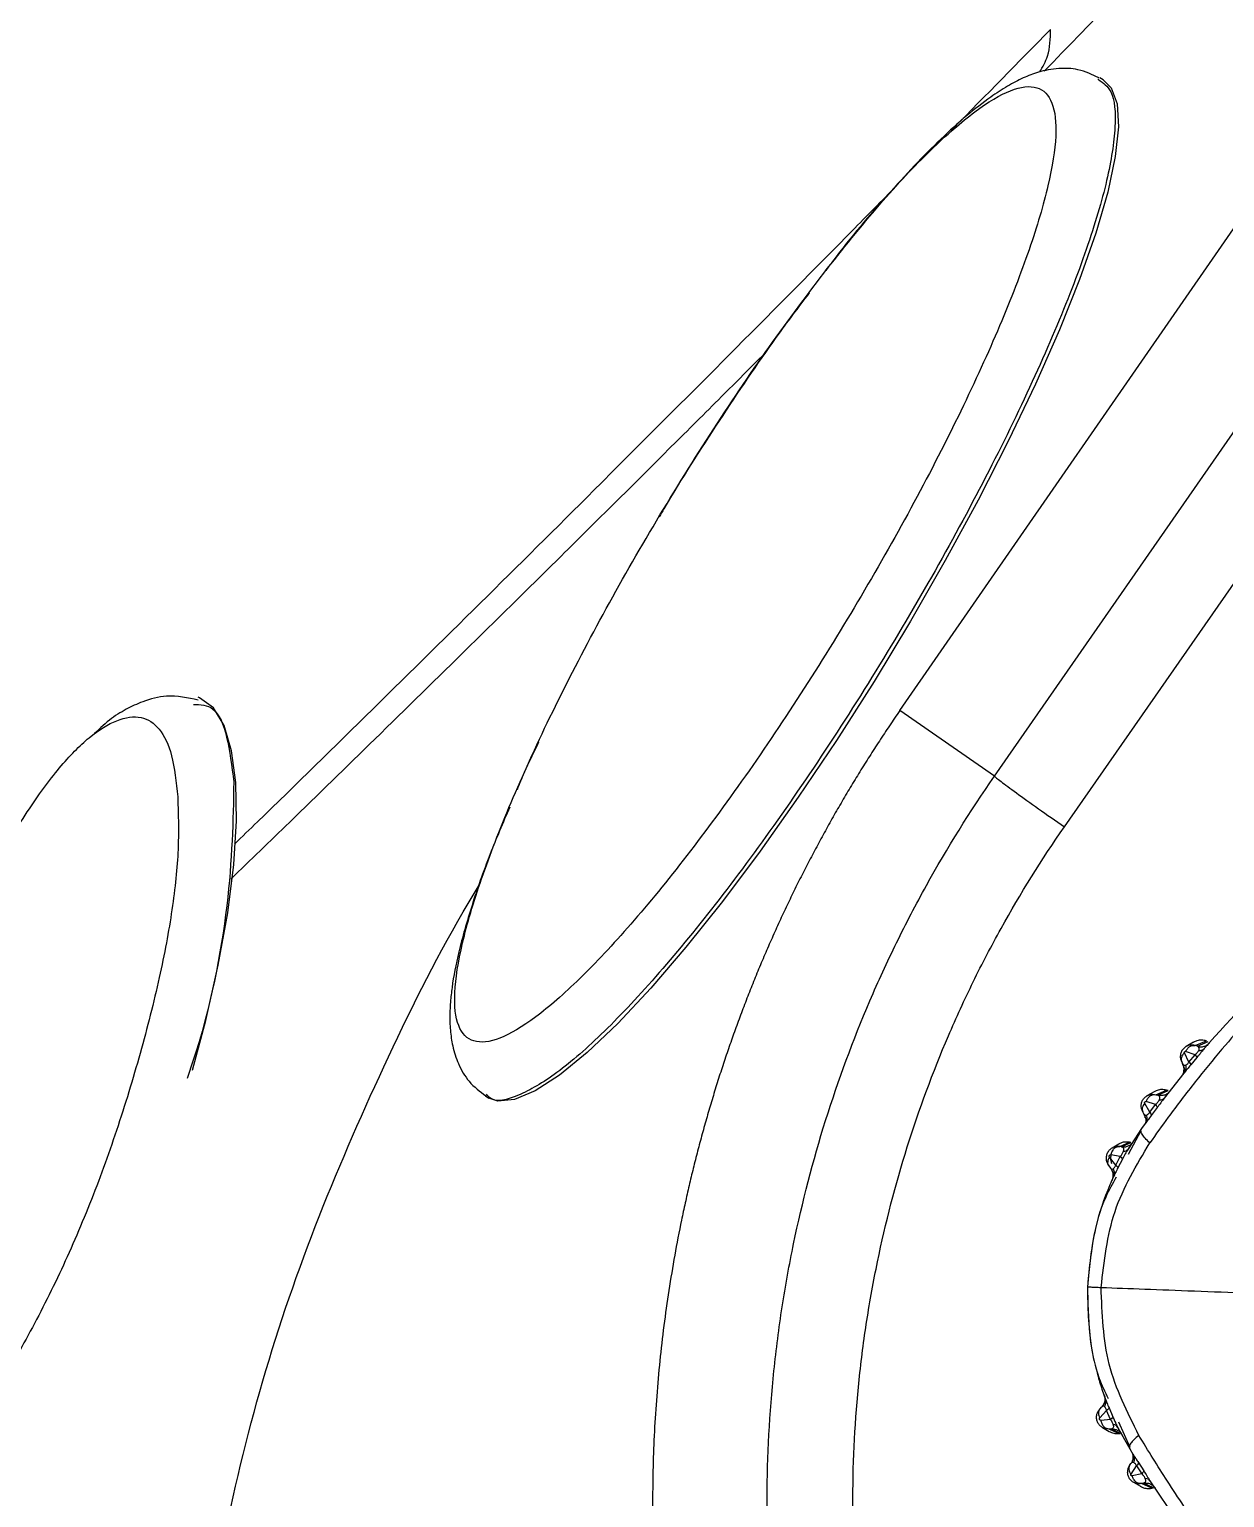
# Model space of a CAD drawing. Extents: x 409 to 498, y 628 to 778.
# Drawn here: x 488.754 to 490.764, y 707.405 to 709.874 of the extents above; entities that cross this region are included whole.
import ezdxf

# ---------------------------------------------------------------- set-up
doc = ezdxf.new("R2010")
doc.units = 0
doc.header["$MEASUREMENT"] = 0
doc.layers.add('1', color=4, linetype='Continuous')
doc.layers.add('GEOMETRY', color=4, linetype='Continuous', lineweight=25)

# ---------------------------------------------------------------- blocks, each defined once
blk = doc.blocks.new('2026_PULSE')
at = {"layer": 'GEOMETRY'}
for p, q in [((81.8001, 63.6574), (84.8602, 68.0587)), ((84.9778, 67.9736), (81.9177, 63.5723)), ((81.6408, 63.7677), (83.7316, 66.786)), ((81.9743, 64.8299), (81.9753, 64.8289)), ((81.9829, 64.8285), (81.9772, 64.8319)), ((81.8001, 63.6574), (81.6408, 63.7677)), ((82.1348, 63.2099), (82.1224, 63.2027)), ((82.1377, 63.2045), (82.1567, 63.2124)), ((82.1415, 63.2032), (82.1598, 63.2114)), ((82.1274, 63.1767), (82.1197, 63.1919)), ((82.1376, 63.1889), (82.1215, 63.1942)), ((82.1274, 63.1767), (82.1376, 63.1889)), ((82.1415, 63.2032), (82.1377, 63.2045)), ((82.1151, 63.177), (82.1167, 63.1737)), ((82.1406, 63.1842), (82.1304, 63.1719)), ((82.1189, 63.1582), (82.0858, 63.1161)), ((80.9439, 63.1196), (80.9496, 63.1161)), ((82.0687, 63.1267), (82.0567, 63.1198)), ((82.0717, 63.1218), (82.0896, 63.1295)), ((82.0717, 63.1218), (82.075, 63.1208)), ((82.075, 63.1208), (82.0922, 63.1288)), ((82.0922, 63.1288), (82.0896, 63.1295)), ((82.0516, 63.0895), (82.0496, 63.093)), ((82.0613, 63.0923), (82.053, 63.1072)), ((82.0711, 63.1054), (82.0552, 63.1101)), ((82.0613, 63.0923), (82.0711, 63.1054)), ((82.0738, 63.1), (82.0639, 63.0868)), ((82.0476, 63.0649), (82.0249, 63.0303)), ((82.0536, 63.0731), (82.0476, 63.0649)), ((82.0093, 63.0386), (81.9979, 63.032)), ((82.011, 63.0345), (82.0271, 63.042)), ((82.0141, 63.034), (82.0297, 63.0416)), ((82.0466, 63.0608), (82.0253, 63.021)), ((82.0297, 63.0416), (82.0271, 63.042)), ((82.0041, 63.0035), (81.9937, 63.0169)), ((82.0118, 63.0181), (81.9959, 63.0208)), ((82.0041, 63.0035), (82.0118, 63.0181)), ((82.0153, 63.0132), (82.0078, 62.9989)), ((82.0141, 63.034), (82.011, 63.0345)), ((81.9925, 63.0021), (81.9956, 62.9982)), ((81.9773, 62.593), (81.9807, 62.5967)), ((81.9929, 62.595), (81.9993, 62.5802)), ((81.9775, 62.5782), (81.9888, 62.5907)), ((81.9954, 62.5756), (81.9794, 62.5741)), ((81.9954, 62.5756), (81.9888, 62.5907)), ((82.0088, 62.5718), (82.0278, 62.529)), ((81.9819, 62.562), (81.9932, 62.5554)), ((81.9934, 62.5593), (81.9855, 62.5603)), ((81.9966, 62.5596), (81.9934, 62.5593)), ((82.0089, 62.5518), (81.9934, 62.5593)), ((82.0116, 62.552), (81.9966, 62.5596)), ((82.0074, 62.5627), (82.0277, 62.5262)), ((82.0089, 62.5518), (82.0116, 62.552)), ((82.0277, 62.5262), (82.0331, 62.5174)), ((82.0276, 62.4981), (82.0298, 62.5014)), ((82.0299, 62.4837), (82.0393, 62.4979)), ((82.0393, 62.4979), (82.0481, 62.484)), ((82.0423, 62.5032), (82.0512, 62.4892)), ((82.0481, 62.484), (82.0318, 62.4807)), ((82.034, 62.47), (82.0459, 62.4632)), ((82.0617, 62.4726), (82.092, 62.4276)), ((82.0509, 62.4685), (82.0474, 62.4677)), ((82.0648, 62.4599), (82.0474, 62.4677)), ((82.0675, 62.4605), (82.0509, 62.4685)), ((82.0648, 62.4599), (82.0675, 62.4605))]:
    blk.add_line(p, q, dxfattribs=at)
at = {"layer": 'GEOMETRY', "flags": 128}
for points in [[(81.9829, 64.8285), (81.9963, 64.8152), (82.0063, 64.7879), (82.0086, 64.7491), (82.0034, 64.6995), (81.9906, 64.6397), (81.9705, 64.5704), (81.9433, 64.4928), (81.9094, 64.4079), (81.8692, 64.3169), (81.8234, 64.221), (81.7726, 64.1217), (81.7175, 64.0202), (81.6589, 63.9181), (81.5976, 63.8167), (81.5344, 63.7175), (81.4702, 63.6219), (81.4061, 63.5312), (81.3427, 63.4467)], [(80.4513, 63.1632), (80.4736, 63.2468), (80.4946, 63.3395), (80.5104, 63.4274), (80.5206, 63.5089), (80.5252, 63.5824), (80.524, 63.6466), (80.517, 63.7002), (80.5043, 63.7424), (80.4863, 63.7722), (80.4632, 63.7892), (80.4605, 63.7902)], [(81.3427, 63.4467), (81.2811, 63.3696), (81.2221, 63.301), (81.1665, 63.2417), (81.1151, 63.1928), (81.0687, 63.1547), (81.0278, 63.1282), (80.9931, 63.1135), (80.965, 63.1108), (80.9496, 63.1161)], [(82.0323, 62.5183), (82.0326, 62.5175), (82.0326, 62.5175), (82.0326, 62.5175)]]:
    blk.add_lwpolyline(points, dxfattribs=at)
at = {"layer": 'GEOMETRY'}
for points, knots in [([(83.7569, 66.8202), (83.4514, 66.4892), (82.8446, 65.8317), (82.2026, 65.171), (81.8838, 64.843)], [0, 0, 0, 0, 0.5035298, 1, 1, 1, 1]), ([(81.7274, 64.7433), (81.7287, 64.7447), (81.7847, 64.8014), (81.8402, 64.858), (81.8945, 64.9133)], [0, 0, 0, 0, 0.0238277, 1, 1, 1, 1]), ([(81.8764, 64.8416), (81.8814, 64.8503), (81.8937, 64.8718), (81.8942, 64.8978), (81.8944, 64.9133)], [0, 0, 0, 0, 0.403625, 1, 1, 1, 1]), ([(81.9762, 64.8316), (81.9647, 64.8371), (81.9436, 64.8471), (81.9067, 64.8487), (81.8752, 64.8424), (81.8482, 64.8319), (81.8215, 64.8179), (81.7767, 64.7886), (81.7131, 64.7348), (81.6223, 64.6385), (81.5561, 64.5612), (81.5202, 64.5128), (81.5164, 64.5076)], [0, 0, 0, 0, 0.0805074, 0.1470682, 0.2204681, 0.2816479, 0.3465389, 0.4152552, 0.6117934, 0.800447, 0.9788266, 1, 1, 1, 1]), ([(81.513, 64.5035), (81.4803, 64.46), (81.415, 64.373), (81.3152, 64.2237), (81.219, 64.0677), (81.1295, 63.9092), (81.0503, 63.7548), (80.9846, 63.6105), (80.9344, 63.4813), (80.9024, 63.373), (80.8893, 63.289), (80.8957, 63.2329), (80.9215, 63.207), (80.9654, 63.2117), (81.0261, 63.2477), (81.1009, 63.3127), (81.1873, 63.4049), (81.2819, 63.5206), (81.381, 63.6554), (81.4807, 63.8038), (81.577, 63.9601), (81.6666, 64.1185), (81.7456, 64.2728), (81.8115, 64.4173), (81.8613, 64.5461), (81.8933, 64.6545), (81.9066, 64.7385), (81.8999, 64.7942), (81.8744, 64.8205), (81.8301, 64.8152), (81.7695, 64.7795), (81.6945, 64.7141), (81.6083, 64.6229), (81.5447, 64.5433), (81.513, 64.5035)], [0, 0, 0, 0, 0.0312542, 0.0624635, 0.0937551, 0.1249545, 0.1562196, 0.1874627, 0.2186872, 0.2499716, 0.2811721, 0.3124649, 0.3436714, 0.3749318, 0.4061796, 0.4373921, 0.468682, 0.5, 0.5313181, 0.562608, 0.5938204, 0.6250683, 0.6563286, 0.6875352, 0.7188279, 0.7500284, 0.7813117, 0.8125373, 0.8437799, 0.8750456, 0.9062449, 0.9375366, 0.9687459, 1, 1, 1, 1]), ([(81.9753, 64.8289), (81.9831, 64.8234), (82.0013, 64.8107), (82.0058, 64.7527), (81.9923, 64.6636), (81.9577, 64.5469), (81.9042, 64.4086), (81.8335, 64.2536), (81.7486, 64.0879), (81.6525, 63.918), (81.5491, 63.7502), (81.4423, 63.5911), (81.3362, 63.4468), (81.2348, 63.3228), (81.1423, 63.224), (81.0615, 63.1535), (80.9977, 63.1172), (80.9587, 63.1073), (80.948, 63.12), (80.9459, 63.1225)], [0, 0, 0, 0, 0.046807, 0.109327, 0.171848, 0.234368, 0.296889, 0.35941, 0.42193, 0.484451, 0.546971, 0.609492, 0.672013, 0.734533, 0.797054, 0.859574, 0.922095, 0.984616, 1, 1, 1, 1]), ([(80.5219, 63.5432), (80.5347, 63.5557), (80.6127, 63.6311), (80.7545, 63.7702), (80.9474, 63.9601), (81.1472, 64.1587), (81.3485, 64.3603), (81.5108, 64.5238), (81.6013, 64.6155), (81.6263, 64.6409)], [0, 0, 0, 0, 0.0342705, 0.207633, 0.3809969, 0.554363, 0.7496905, 0.9307236, 1, 1, 1, 1]), ([(81.4884, 64.47), (81.4698, 64.4455), (81.4198, 64.3794), (81.3372, 64.2559), (81.2706, 64.1529), (81.2388, 64.0979), (81.2362, 64.0933)], [0, 0, 0, 0, 0.220045, 0.593601, 0.966315, 1, 1, 1, 1]), ([(80.5157, 63.4844), (80.5485, 63.5162), (80.6295, 63.5945), (80.7628, 63.7244), (80.8896, 63.8487), (80.9959, 63.9532), (81.0797, 64.0359), (81.167, 64.1224), (81.255, 64.2099), (81.3373, 64.2919), (81.3896, 64.3442), (81.4137, 64.3684)], [0, 0, 0, 0, 0.108599, 0.267717, 0.442768, 0.530817, 0.622408, 0.722977, 0.82339, 0.918217, 1, 1, 1, 1]), ([(83.8282, 63.9761), (83.8123, 63.9758), (83.7747, 63.9751), (83.7116, 63.9717), (83.6336, 63.9654), (83.5541, 63.9557), (83.4735, 63.9428), (83.3953, 63.9276), (83.3092, 63.9066), (83.2199, 63.8804), (83.1282, 63.8492), (83.0361, 63.8136), (82.9388, 63.771), (82.873, 63.7384), (82.8387, 63.7202), (82.8387, 63.7202), (82.8387, 63.7202), (82.8386, 63.7202), (82.8386, 63.7202), (82.8386, 63.7202), (82.8386, 63.7202), (82.8385, 63.7202), (82.8384, 63.7201), (82.838, 63.7199), (82.837, 63.7194), (82.8336, 63.7175), (82.8213, 63.711), (82.7954, 63.6968), (82.7525, 63.6725), (82.7083, 63.6458), (82.669, 63.6209), (82.6405, 63.6021), (82.6151, 63.5849), (82.5928, 63.5694), (82.5581, 63.5447), (82.5129, 63.5109), (82.4577, 63.467), (82.4051, 63.4226), (82.3523, 63.3752), (82.2917, 63.3172), (82.2348, 63.2579), (82.1816, 63.1974), (82.1366, 63.1424), (82.0963, 63.0896), (82.0717, 63.0551), (82.0615, 63.0407)], [0, 0, 0, 0, 0.023144, 0.05484, 0.091564, 0.136206, 0.170367, 0.209427, 0.251228, 0.298444, 0.343948, 0.391377, 0.441313, 0.497426, 0.497427, 0.497428, 0.497429, 0.497432, 0.497437, 0.497446, 0.497463, 0.497497, 0.497564, 0.497711, 0.498058, 0.499248, 0.503302, 0.518104, 0.541837, 0.574517, 0.592617, 0.609041, 0.623786, 0.63685, 0.648231, 0.685287, 0.718359, 0.749985, 0.784568, 0.820855, 0.870939, 0.90326, 0.937451, 0.973984, 1, 1, 1, 1]), ([(83.6481, 63.9901), (83.5768, 63.9803), (83.4339, 63.9608), (83.2241, 63.9061), (83.0203, 63.8331), (82.8238, 63.7407), (82.6365, 63.6301), (82.4608, 63.5025), (82.2971, 63.3597), (82.201, 63.2528), (82.153, 63.1994)], [0, 0, 0, 0, 0.1245824, 0.2494896, 0.37459, 0.4998762, 0.6251945, 0.7503704, 0.8753604, 1, 1, 1, 1]), ([(80.4608, 63.7854), (80.4433, 63.7891), (80.4124, 63.7956), (80.3695, 63.7845), (80.3388, 63.7699), (80.3108, 63.7529), (80.2925, 63.7348), (80.2831, 63.7256)], [0, 0, 0, 0, 0.274216, 0.481287, 0.641037, 0.816621, 1, 1, 1, 1]), ([(80.4527, 63.778), (80.4646, 63.7777), (80.5041, 63.7766), (80.5139, 63.7008), (80.5207, 63.6477)], [0, 0, 0, 0, 0.299553, 1, 1, 1, 1]), ([(80.4264, 63.6224), (80.4237, 63.6472), (80.4183, 63.6956), (80.397, 63.7403), (80.3656, 63.7604), (80.325, 63.7545), (80.2788, 63.7266), (80.2278, 63.6747), (80.1727, 63.5995), (80.1159, 63.5039), (80.0605, 63.3945), (80.0089, 63.2751), (79.9626, 63.1492), (79.9229, 63.0204), (79.8911, 62.8943), (79.8695, 62.7776), (79.8588, 62.6746), (79.8591, 62.5876), (79.8696, 62.5179), (79.8907, 62.4719), (79.9219, 62.4521), (79.9621, 62.4581), (80.0088, 62.4859), (80.0603, 62.5377), (80.115, 62.613), (80.1713, 62.7085), (80.2272, 62.8175), (80.2791, 62.9367), (80.3251, 63.0628), (80.3643, 63.192), (80.3966, 63.3183), (80.4184, 63.4348), (80.4293, 63.5391), (80.4274, 63.5943), (80.4264, 63.6224)], [0, 0, 0, 0, 0.0318756, 0.0624629, 0.0931188, 0.1251463, 0.1568579, 0.1874213, 0.2180725, 0.2500557, 0.282024, 0.3126716, 0.3432448, 0.3749788, 0.4069064, 0.4375005, 0.468061, 0.4999355, 0.5317555, 0.5623507, 0.5930121, 0.6250336, 0.6567801, 0.6873611, 0.7180148, 0.7499829, 0.7818927, 0.8125166, 0.843102, 0.8748894, 0.9068847, 0.9375432, 0.9681532, 1, 1, 1, 1]), ([(81.641, 63.7676), (81.6351, 63.7592), (81.6235, 63.7422), (81.6065, 63.7166), (81.5899, 63.6908), (81.5736, 63.6648), (81.5576, 63.6386), (81.542, 63.6122), (81.5268, 63.5857), (81.512, 63.559), (81.4975, 63.5321), (81.4834, 63.5051), (81.4696, 63.4779), (81.4562, 63.4506), (81.4432, 63.4232), (81.4306, 63.3956), (81.4183, 63.3678), (81.4064, 63.34), (81.3949, 63.312), (81.3838, 63.2839), (81.3731, 63.2557), (81.3627, 63.2274), (81.3527, 63.199), (81.3431, 63.1706), (81.3339, 63.142), (81.3251, 63.1133), (81.3166, 63.0846), (81.3085, 63.0557), (81.3008, 63.0269), (81.2934, 62.9979), (81.2865, 62.9689), (81.2799, 62.9399), (81.2674, 62.8813), (81.2515, 62.7929), (81.2363, 62.6744), (81.2272, 62.556), (81.2247, 62.458), (81.2257, 62.3803), (81.2278, 62.3229), (81.2314, 62.2654), (81.2364, 62.2079), (81.2428, 62.1504), (81.2507, 62.093), (81.2599, 62.0356), (81.2673, 61.9975), (81.2709, 61.9785)], [0, 0, 0, 0, 0.016408, 0.032798, 0.049169, 0.065521, 0.081855, 0.09817, 0.114466, 0.130743, 0.147002, 0.163242, 0.179464, 0.195667, 0.211852, 0.228018, 0.244165, 0.260295, 0.276406, 0.292498, 0.308572, 0.324627, 0.340664, 0.356682, 0.372681, 0.388663, 0.404626, 0.42057, 0.436496, 0.452404, 0.468294, 0.484165, 0.500018, 0.563988, 0.627598, 0.690849, 0.753743, 0.784297, 0.814916, 0.845599, 0.876348, 0.907163, 0.938043, 0.968989, 1, 1, 1, 1]), ([(81.0334, 63.7145), (81.0248, 63.697), (81.0109, 63.669), (81.0009, 63.6441), (80.9971, 63.6347)], [0, 0, 0, 0, 0.620968, 1, 1, 1, 1]), ([(81.4599, 62.0164), (81.4314, 62.1582), (81.4175, 62.3005), (81.418, 62.5146), (81.4218, 62.586), (81.433, 62.6934), (81.4376, 62.7293), (81.4487, 62.8006), (81.4551, 62.836), (81.4915, 63.0116), (81.5341, 63.1477), (81.6047, 63.3123), (81.6197, 63.345), (81.6514, 63.4098), (81.6682, 63.4419), (81.7207, 63.5366), (81.7589, 63.5979), (81.8002, 63.6573)], [0, 0, 0, 0, 0.25, 0.25, 0.375, 0.375, 0.4375, 0.4375, 0.5, 0.5, 0.75, 0.75, 0.8125, 0.8125, 0.875, 0.875, 1, 1, 1, 1]), ([(81.8001, 63.6574), (81.8012, 63.6562), (81.805, 63.6531), (81.8177, 63.6435), (81.8265, 63.637), (81.848, 63.6215), (81.8606, 63.6125), (81.8881, 63.593), (81.9029, 63.5826), (81.9178, 63.5723)], [0, 0, 0, 0, 0.25, 0.25, 0.5, 0.5, 0.75, 0.75, 1, 1, 1, 1]), ([(80.5207, 63.6477), (80.5194, 63.5827), (80.5168, 63.4526), (80.4802, 63.2596), (80.4453, 63.1582), (80.4422, 63.1492)], [0, 0, 0, 0, 0.4767022, 0.9534043, 1, 1, 1, 1]), ([(80.9849, 63.6055), (80.9734, 63.5787), (80.9479, 63.5192), (80.92, 63.4381), (80.8985, 63.3635), (80.8887, 63.3123), (80.885, 63.2786), (80.8838, 63.256), (80.8844, 63.2305), (80.8886, 63.2017), (80.8982, 63.1717), (80.9161, 63.1411), (80.9347, 63.1272), (80.9447, 63.1198)], [0, 0, 0, 0, 0.1160218, 0.257405, 0.4014129, 0.526758, 0.58099, 0.6298747, 0.6897749, 0.7487309, 0.8200916, 0.9039548, 1, 1, 1, 1]), ([(81.6012, 62.0458), (81.5746, 62.1777), (81.5617, 62.3101), (81.5622, 62.5092), (81.5657, 62.5757), (81.5761, 62.6756), (81.5804, 62.709), (81.5907, 62.7753), (81.5967, 62.8082), (81.6305, 62.9715), (81.6702, 63.0982), (81.7359, 63.2513), (81.7498, 63.2817), (81.7794, 63.3419), (81.795, 63.3718), (81.8439, 63.46), (81.8794, 63.517), (81.9178, 63.5723)], [0, 0, 0, 0, 0.25, 0.25, 0.375, 0.375, 0.4375, 0.4375, 0.5, 0.5, 0.75, 0.75, 0.8125, 0.8125, 0.875, 0.875, 1, 1, 1, 1]), ([(80.4639, 61.7552), (80.4613, 61.8528), (80.4562, 62.0479), (80.4935, 62.339), (80.5599, 62.6242), (80.6538, 62.9018), (80.7713, 63.1697), (80.8651, 63.3608), (80.9244, 63.4592), (80.9334, 63.4741)], [0, 0, 0, 0, 0.1618135, 0.3236388, 0.4854823, 0.6473436, 0.8092155, 0.9711119, 1, 1, 1, 1]), ([(82.1567, 63.2124), (82.154, 63.2129), (82.1487, 63.2141), (82.1411, 63.213), (82.1368, 63.2107), (82.1349, 63.2097)], [0, 0, 0, 0, 0.358721, 0.717442, 1, 1, 1, 1]), ([(82.1377, 63.2045), (82.1361, 63.2049), (82.1327, 63.2056), (82.1273, 63.205), (82.1219, 63.2028), (82.1172, 63.1988), (82.1139, 63.1934), (82.1126, 63.1876), (82.1129, 63.1819), (82.1144, 63.1786), (82.1151, 63.177)], [0, 0, 0, 0, 0.110913, 0.227807, 0.35566, 0.494485, 0.631575, 0.7615, 0.884293, 1, 1, 1, 1]), ([(82.1197, 63.1919), (82.1186, 63.1908), (82.1163, 63.1884), (82.1144, 63.1844), (82.1137, 63.1803), (82.1146, 63.1781), (82.1151, 63.177)], [0, 0, 0, 0, 0.2393, 0.493099, 0.750585, 1, 1, 1, 1]), ([(82.1197, 63.1919), (82.1196, 63.1921), (82.1195, 63.1924), (82.1195, 63.1928), (82.1196, 63.1932), (82.1197, 63.1935), (82.1199, 63.1938), (82.1202, 63.1941), (82.1207, 63.1943), (82.1211, 63.1943), (82.1214, 63.1943), (82.1215, 63.1942)], [0, 0, 0, 0, 0.1361495, 0.2604959, 0.3743392, 0.4293111, 0.4841795, 0.5973057, 0.7206272, 0.8556668, 1, 1, 1, 1]), ([(82.1215, 63.1942), (82.1225, 63.1959), (82.1245, 63.1994), (82.1287, 63.2031), (82.1334, 63.2051), (82.1363, 63.2047), (82.1377, 63.2045)], [0, 0, 0, 0, 0.242506, 0.5, 0.757494, 1, 1, 1, 1]), ([(82.1376, 63.1889), (82.1382, 63.1895), (82.1396, 63.1906), (82.1414, 63.1926), (82.1428, 63.1946), (82.1434, 63.1957), (82.1438, 63.1963)], [0, 0, 0, 0, 0.258365, 0.498869, 0.740931, 1, 1, 1, 1]), ([(82.1376, 63.1889), (82.1385, 63.1879), (82.1402, 63.1857), (82.1405, 63.1847), (82.1406, 63.1842)], [0, 0, 0, 0, 0.499959, 1, 1, 1, 1]), ([(82.153, 63.1994), (82.1514, 63.1974), (82.149, 63.1945), (82.1462, 63.1909), (82.1446, 63.1889), (82.143, 63.187), (82.1415, 63.1852), (82.1406, 63.1842)], [0, 0, 0, 0, 0.414147, 0.636812, 0.65606, 0.797577, 1, 1, 1, 1]), ([(82.1415, 63.2032), (82.1433, 63.2028), (82.1471, 63.202), (82.1528, 63.2029), (82.1581, 63.2052), (82.1609, 63.2079), (82.1622, 63.2092)], [0, 0, 0, 0, 0.244705, 0.500002, 0.755298, 1, 1, 1, 1]), ([(82.1438, 63.1963), (82.1441, 63.1972), (82.1449, 63.1991), (82.1443, 63.2016), (82.1427, 63.2026), (82.1415, 63.2032)], [0, 0, 0, 0, 0.213591, 0.455115, 1, 1, 1, 1]), ([(82.1438, 63.1963), (82.1447, 63.1963), (82.1467, 63.1962), (82.1492, 63.1967), (82.1514, 63.1977), (82.1525, 63.1988), (82.153, 63.1994)], [0, 0, 0, 0, 0.2478196, 0.500004, 0.7521863, 1, 1, 1, 1]), ([(82.1622, 63.2092), (82.1619, 63.2089), (82.1614, 63.2085), (82.1591, 63.2061), (82.1567, 63.2035), (82.1542, 63.2007), (82.153, 63.1994)], [0, 0, 0, 0, 0.362294, 0.571788, 0.788019, 1, 1, 1, 1]), ([(82.1147, 63.1522), (82.1157, 63.1537), (82.1179, 63.1569), (82.1192, 63.1626), (82.119, 63.1685), (82.1175, 63.172), (82.1167, 63.1737)], [0, 0, 0, 0, 0.244604, 0.5, 0.755396, 1, 1, 1, 1]), ([(82.1167, 63.1737), (82.1172, 63.1728), (82.1182, 63.171), (82.1204, 63.1712), (82.1215, 63.1714)], [0, 0, 0, 0, 0.527442, 1, 1, 1, 1]), ([(82.1168, 63.1737), (82.118, 63.1702), (82.12, 63.165), (82.1196, 63.1597), (82.1194, 63.159), (82.1193, 63.1587)], [0, 0, 0, 0, 0.477315, 0.731073, 1, 1, 1, 1]), ([(82.1304, 63.1719), (82.1283, 63.1694), (82.124, 63.1642), (82.1206, 63.1602), (82.1189, 63.1582)], [0, 0, 0, 0, 0.484871, 1, 1, 1, 1]), ([(82.1215, 63.1714), (82.1217, 63.1702), (82.1222, 63.1678), (82.1219, 63.1643), (82.1209, 63.161), (82.1196, 63.1591), (82.1189, 63.1582)], [0, 0, 0, 0, 0.240718, 0.491115, 0.7461, 1, 1, 1, 1]), ([(82.1215, 63.1714), (82.1219, 63.1716), (82.1228, 63.1719), (82.1243, 63.173), (82.126, 63.1746), (82.1269, 63.176), (82.1274, 63.1767)], [0, 0, 0, 0, 0.275786, 0.530239, 0.765789, 1, 1, 1, 1]), ([(82.1274, 63.1767), (82.1283, 63.1756), (82.1301, 63.1735), (82.1303, 63.1724), (82.1304, 63.1719)], [0, 0, 0, 0, 0.4963152, 1, 1, 1, 1]), ([(82.0496, 63.093), (82.0489, 63.0947), (82.0473, 63.098), (82.0468, 63.1038), (82.0479, 63.1097), (82.0508, 63.115), (82.0552, 63.1192), (82.0605, 63.1218), (82.0662, 63.1228), (82.0699, 63.1221), (82.0717, 63.1218)], [0, 0, 0, 0, 0.117746, 0.240559, 0.36852, 0.501697, 0.630803, 0.756969, 0.88024, 1, 1, 1, 1]), ([(82.0552, 63.1101), (82.056, 63.1119), (82.0578, 63.1157), (82.0621, 63.1199), (82.067, 63.1223), (82.0701, 63.122), (82.0717, 63.1218)], [0, 0, 0, 0, 0.241788, 0.5, 0.758212, 1, 1, 1, 1]), ([(82.0896, 63.1295), (82.0869, 63.1299), (82.0816, 63.1309), (82.0743, 63.1296), (82.0704, 63.1274), (82.0688, 63.1265)], [0, 0, 0, 0, 0.375265, 0.75053, 1, 1, 1, 1]), ([(82.0711, 63.1054), (82.0718, 63.106), (82.0732, 63.1071), (82.075, 63.1092), (82.0765, 63.1113), (82.0772, 63.1125), (82.0775, 63.1131)], [0, 0, 0, 0, 0.266489, 0.509713, 0.748097, 1, 1, 1, 1]), ([(82.0858, 63.1161), (82.0838, 63.1135), (82.0799, 63.1082), (82.0758, 63.1027), (82.0738, 63.1)], [0, 0, 0, 0, 0.510609, 1, 1, 1, 1]), ([(82.0956, 63.1277), (82.0943, 63.1263), (82.0917, 63.1235), (82.0864, 63.1209), (82.0807, 63.1198), (82.0769, 63.1205), (82.075, 63.1208)], [0, 0, 0, 0, 0.244606, 0.5, 0.755394, 1, 1, 1, 1]), ([(82.0775, 63.1131), (82.0778, 63.1137), (82.0783, 63.1148), (82.0786, 63.1167), (82.0781, 63.1193), (82.0763, 63.1202), (82.075, 63.1208)], [0, 0, 0, 0, 0.1023926, 0.2137117, 0.4582999, 1, 1, 1, 1]), ([(82.0775, 63.1131), (82.0793, 63.1132), (82.0828, 63.1132), (82.0848, 63.1152), (82.0858, 63.1161)], [0, 0, 0, 0, 0.500001, 1, 1, 1, 1]), ([(82.0884, 63.1194), (82.0886, 63.1196), (82.0897, 63.1211), (82.0904, 63.1221), (82.0898, 63.122), (82.0897, 63.1219)], [0, 0, 0, 0, 0.1433219, 0.8028125, 1, 1, 1, 1]), ([(82.053, 63.1072), (82.0521, 63.1061), (82.0502, 63.1037), (82.0486, 63.0999), (82.0483, 63.0961), (82.0492, 63.094), (82.0496, 63.093)], [0, 0, 0, 0, 0.236741, 0.488701, 0.746654, 1, 1, 1, 1]), ([(82.0516, 63.0895), (82.0521, 63.0887), (82.053, 63.0871), (82.0549, 63.0872), (82.0557, 63.0873)], [0, 0, 0, 0, 0.5238268, 1, 1, 1, 1]), ([(82.0538, 63.0826), (82.0538, 63.0832), (82.0537, 63.0856), (82.0525, 63.0878), (82.0516, 63.0895)], [0, 0, 0, 0, 0.237547, 1, 1, 1, 1]), ([(82.0516, 63.0894), (82.053, 63.0861), (82.0551, 63.081), (82.0547, 63.0754), (82.0542, 63.0742), (82.054, 63.0736)], [0, 0, 0, 0, 0.478434, 0.732694, 1, 1, 1, 1]), ([(82.053, 63.1072), (82.0529, 63.1074), (82.0528, 63.1077), (82.0527, 63.1082), (82.0528, 63.1086), (82.0529, 63.1089), (82.053, 63.1091), (82.0532, 63.1095), (82.0536, 63.1098), (82.0541, 63.1101), (82.0546, 63.1102), (82.055, 63.1101), (82.0552, 63.1101)], [0, 0, 0, 0, 0.13219, 0.252148, 0.308539, 0.363365, 0.417718, 0.472733, 0.588185, 0.715206, 0.853659, 1, 1, 1, 1]), ([(82.0557, 63.0873), (82.056, 63.086), (82.0566, 63.0835), (82.0565, 63.0798), (82.0556, 63.0761), (82.0542, 63.0741), (82.0536, 63.0731)], [0, 0, 0, 0, 0.241064, 0.491801, 0.746781, 1, 1, 1, 1]), ([(82.0639, 63.0868), (82.062, 63.0843), (82.058, 63.0789), (82.0551, 63.0751), (82.0536, 63.0731)], [0, 0, 0, 0, 0.473202, 1, 1, 1, 1]), ([(82.0557, 63.0873), (82.0561, 63.0874), (82.0569, 63.0877), (82.0583, 63.0887), (82.0597, 63.09), (82.0607, 63.0913), (82.0611, 63.092), (82.0613, 63.0923)], [0, 0, 0, 0, 0.278809, 0.535506, 0.770802, 0.91136, 1, 1, 1, 1]), ([(82.0613, 63.0923), (82.0622, 63.0911), (82.0639, 63.0888), (82.0639, 63.0874), (82.0639, 63.0868)], [0, 0, 0, 0, 0.4960319, 1, 1, 1, 1]), ([(82.0711, 63.1054), (82.072, 63.1043), (82.0738, 63.1019), (82.0738, 63.1007), (82.0738, 63.1)], [0, 0, 0, 0, 0.4999505, 1, 1, 1, 1]), ([(82.0615, 63.0407), (82.0587, 63.0433), (82.053, 63.0487), (82.0481, 63.0556), (82.0459, 63.0613), (82.0471, 63.0637), (82.0476, 63.0649)], [0, 0, 0, 0, 0.25273, 0.508761, 0.760212, 1, 1, 1, 1]), ([(82.0504, 63.068), (82.0505, 63.0682), (82.0505, 63.0686), (82.0526, 63.0716), (82.0536, 63.0731)], [0, 0, 0, 0, 0.525004, 1, 1, 1, 1]), ([(81.9796, 62.7977), (81.9846, 62.8414), (81.9945, 62.9292), (82.0391, 63.0034), (82.0615, 63.0407)], [0, 0, 0, 0, 0.497256, 1, 1, 1, 1]), ([(82.0271, 63.042), (82.0243, 63.0421), (82.0189, 63.0424), (82.0127, 63.0408), (82.0099, 63.0388), (82.0094, 63.0384)], [0, 0, 0, 0, 0.4474623, 0.8949246, 1, 1, 1, 1]), ([(82.0141, 63.034), (82.016, 63.0339), (82.0197, 63.0336), (82.0252, 63.0353), (82.0301, 63.0383), (82.0324, 63.0413), (82.0335, 63.0428)], [0, 0, 0, 0, 0.24483, 0.500002, 0.755173, 1, 1, 1, 1]), ([(82.0335, 63.0428), (82.0333, 63.0425), (82.0328, 63.0421), (82.0308, 63.0394), (82.0283, 63.0357), (82.026, 63.0321), (82.0249, 63.0303)], [0, 0, 0, 0, 0.300322, 0.567716, 0.782681, 1, 1, 1, 1]), ([(82.011, 63.0345), (82.0089, 63.0347), (82.0049, 63.0349), (81.999, 63.0329), (81.9941, 63.0295), (81.9904, 63.0248), (81.9882, 63.0191), (81.9878, 63.013), (81.9892, 63.007), (81.9914, 63.0037), (81.9925, 63.0021)], [0, 0, 0, 0, 0.127875, 0.254687, 0.378056, 0.498035, 0.626437, 0.752825, 0.877308, 1, 1, 1, 1]), ([(81.9937, 63.0169), (81.993, 63.0156), (81.9914, 63.013), (81.9904, 63.0089), (81.9906, 63.005), (81.9919, 63.0031), (81.9925, 63.0021)], [0, 0, 0, 0, 0.236544, 0.488622, 0.746745, 1, 1, 1, 1]), ([(81.9937, 63.0169), (81.9936, 63.0171), (81.9934, 63.0175), (81.9932, 63.0181), (81.9932, 63.0186), (81.9933, 63.0189), (81.9934, 63.0193), (81.9936, 63.0197), (81.994, 63.0202), (81.9946, 63.0206), (81.9952, 63.0208), (81.9957, 63.0208), (81.9959, 63.0208)], [0, 0, 0, 0, 0.132673, 0.253631, 0.310559, 0.365854, 0.420561, 0.475786, 0.591188, 0.717618, 0.855031, 1, 1, 1, 1]), ([(81.9997, 63.0291), (81.9995, 63.0288), (81.9976, 63.0265), (81.9959, 63.0207), (81.9951, 63.013), (81.9965, 63.0083), (81.9971, 63.0062)], [0, 0, 0, 0, 0.036864, 0.381764, 0.726664, 1, 1, 1, 1]), ([(81.9959, 63.0208), (81.9965, 63.0227), (81.9978, 63.0268), (82.0016, 63.0315), (82.0062, 63.0345), (82.0094, 63.0345), (82.011, 63.0345)], [0, 0, 0, 0, 0.2416304, 0.5, 0.7583697, 1, 1, 1, 1]), ([(82.0118, 63.0181), (82.0124, 63.0187), (82.0136, 63.02), (82.0151, 63.0223), (82.0164, 63.0247), (82.0169, 63.026), (82.0172, 63.0266)], [0, 0, 0, 0, 0.265284, 0.509896, 0.749421, 1, 1, 1, 1]), ([(82.0118, 63.0181), (82.0129, 63.0171), (82.015, 63.015), (82.0152, 63.0138), (82.0153, 63.0132)], [0, 0, 0, 0, 0.50004, 1, 1, 1, 1]), ([(82.0172, 63.0266), (82.0174, 63.0272), (82.0178, 63.0284), (82.0181, 63.0301), (82.0175, 63.0328), (82.0156, 63.0335), (82.0141, 63.034)], [0, 0, 0, 0, 0.100074, 0.208181, 0.406668, 1, 1, 1, 1]), ([(82.0249, 63.0303), (82.0233, 63.0277), (82.0202, 63.0222), (82.017, 63.0162), (82.0153, 63.0132)], [0, 0, 0, 0, 0.489952, 1, 1, 1, 1]), ([(82.0172, 63.0266), (82.0189, 63.0268), (82.0224, 63.0272), (82.0241, 63.0293), (82.0249, 63.0303)], [0, 0, 0, 0, 0.5, 1, 1, 1, 1]), ([(81.9956, 62.9982), (81.9962, 62.9974), (81.9974, 62.9961), (81.9991, 62.9967), (81.9999, 62.997)], [0, 0, 0, 0, 0.527659, 1, 1, 1, 1]), ([(81.9983, 62.9777), (81.9989, 62.9794), (82.0001, 62.9828), (82, 62.9884), (81.9987, 62.9937), (81.9966, 62.9967), (81.9956, 62.9982)], [0, 0, 0, 0, 0.245212, 0.499999, 0.754786, 1, 1, 1, 1]), ([(81.9956, 62.9981), (81.9974, 62.9952), (82.0002, 62.9908), (82.0009, 62.9857), (82.0007, 62.9848), (82.0007, 62.9843)], [0, 0, 0, 0, 0.479298, 0.733083, 1, 1, 1, 1]), ([(81.9999, 62.997), (82.0002, 62.9973), (82.0009, 62.9978), (82.002, 62.9992), (82.0032, 63.0011), (82.0038, 63.0027), (82.0041, 63.0035)], [0, 0, 0, 0, 0.272861, 0.525645, 0.762722, 1, 1, 1, 1]), ([(81.9999, 62.997), (82.0003, 62.9959), (82.0013, 62.9937), (82.0018, 62.9903), (82.0016, 62.9868), (82.0008, 62.9847), (82.0004, 62.9837)], [0, 0, 0, 0, 0.241922, 0.492613, 0.747114, 1, 1, 1, 1]), ([(82.0078, 62.9989), (82.0064, 62.9961), (82.0035, 62.9903), (82.0014, 62.986), (82.0004, 62.9837)], [0, 0, 0, 0, 0.465571, 1, 1, 1, 1]), ([(82.0041, 63.0035), (82.0052, 63.0026), (82.0075, 63.0006), (82.0077, 62.9994), (82.0078, 62.9989)], [0, 0, 0, 0, 0.497129, 1, 1, 1, 1]), ([(82.0051, 62.9831), (81.9988, 62.9721), (81.9803, 62.9399), (81.9639, 62.8766), (81.959, 62.8243), (81.9564, 62.7969)], [0, 0, 0, 0, 0.19733, 0.579398, 1, 1, 1, 1]), ([(82.0004, 62.9837), (81.9983, 62.9791), (81.9859, 62.9512), (81.9652, 62.8905), (81.9596, 62.8316), (81.9565, 62.7986)], [0, 0, 0, 0, 0.078427, 0.4850678, 1, 1, 1, 1]), ([(81.9565, 62.8004), (81.9571, 62.7727), (81.9582, 62.7198), (81.9699, 62.6554), (81.986, 62.6221), (81.9913, 62.611)], [0, 0, 0, 0, 0.423399, 0.807807, 1, 1, 1, 1]), ([(81.9565, 62.7986), (81.9567, 62.7986), (81.957, 62.7986), (81.9617, 62.7984), (81.9691, 62.7981), (81.9761, 62.7978), (81.9796, 62.7977)], [0, 0, 0, 0, 0.25065, 0.504361, 0.755823, 1, 1, 1, 1]), ([(81.9565, 62.7986), (81.9571, 62.7653), (81.9581, 62.7142), (81.9716, 62.6564), (81.9806, 62.6271), (81.9851, 62.6149), (81.9866, 62.6106)], [0, 0, 0, 0, 0.517597, 0.793803, 0.927909, 1, 1, 1, 1]), ([(81.9796, 62.7977), (82.0033, 62.7968), (82.0507, 62.795), (82.1356, 62.7918), (82.2267, 62.7884), (82.2901, 62.786), (82.3218, 62.7848)], [0, 0, 0, 0, 0.249996, 0.500004, 0.749994, 1, 1, 1, 1]), ([(82.0431, 62.5489), (82.0235, 62.5879), (81.9845, 62.6652), (81.9812, 62.7537), (81.9796, 62.7977)], [0, 0, 0, 0, 0.502771, 1, 1, 1, 1]), ([(81.9849, 62.6169), (81.9854, 62.6152), (81.9863, 62.6117), (81.9859, 62.6062), (81.9841, 62.601), (81.9819, 62.5981), (81.9807, 62.5967)], [0, 0, 0, 0, 0.245213, 0.5, 0.754787, 1, 1, 1, 1]), ([(81.9866, 62.6106), (81.9861, 62.6123), (81.9848, 62.6161), (81.9849, 62.6166), (81.9849, 62.6169)], [0, 0, 0, 0, 0.464953, 1, 1, 1, 1]), ([(81.9855, 62.5603), (81.9838, 62.561), (81.9804, 62.5625), (81.9763, 62.5664), (81.9732, 62.5714), (81.9718, 62.577), (81.972, 62.5829), (81.9737, 62.5885), (81.9761, 62.5915), (81.9773, 62.593)], [0, 0, 0, 0, 0.134604, 0.278855, 0.421484, 0.566352, 0.710982, 0.855493, 1, 1, 1, 1]), ([(81.9773, 62.593), (81.9766, 62.5921), (81.9753, 62.5903), (81.9748, 62.5864), (81.9754, 62.5822), (81.9768, 62.5795), (81.9775, 62.5782)], [0, 0, 0, 0, 0.253258, 0.511382, 0.763459, 1, 1, 1, 1]), ([(81.9852, 62.5975), (81.9844, 62.5979), (81.9827, 62.5987), (81.9814, 62.5974), (81.9807, 62.5967)], [0, 0, 0, 0, 0.471518, 1, 1, 1, 1]), ([(81.9869, 62.6099), (81.9869, 62.6095), (81.9869, 62.6087), (81.9859, 62.6038), (81.9828, 62.5996), (81.9808, 62.5968)], [0, 0, 0, 0, 0.267043, 0.520721, 1, 1, 1, 1]), ([(81.9866, 62.6106), (81.987, 62.6095), (81.9876, 62.6074), (81.9876, 62.604), (81.9868, 62.6006), (81.9857, 62.5985), (81.9852, 62.5975)], [0, 0, 0, 0, 0.25295, 0.507443, 0.758099, 1, 1, 1, 1]), ([(81.9888, 62.5907), (81.9886, 62.5915), (81.9881, 62.5931), (81.9871, 62.5951), (81.9861, 62.5966), (81.9855, 62.5972), (81.9852, 62.5975)], [0, 0, 0, 0, 0.238232, 0.475752, 0.728082, 1, 1, 1, 1]), ([(81.9866, 62.6106), (81.9875, 62.6082), (81.9892, 62.6038), (81.9917, 62.5978), (81.9929, 62.595)], [0, 0, 0, 0, 0.532766, 1, 1, 1, 1]), ([(81.9929, 62.595), (81.9927, 62.5945), (81.9924, 62.5933), (81.99, 62.5916), (81.9888, 62.5907)], [0, 0, 0, 0, 0.502744, 1, 1, 1, 1]), ([(81.9794, 62.5741), (81.9791, 62.5741), (81.9787, 62.5741), (81.9781, 62.5744), (81.9775, 62.5748), (81.9772, 62.5753), (81.977, 62.5758), (81.9769, 62.5762), (81.9769, 62.5765), (81.9769, 62.577), (81.9771, 62.5776), (81.9774, 62.578), (81.9775, 62.5782)], [0, 0, 0, 0, 0.144988, 0.282396, 0.408827, 0.524229, 0.57945, 0.634159, 0.689453, 0.746382, 0.867343, 1, 1, 1, 1]), ([(81.9934, 62.5593), (81.9918, 62.5595), (81.9887, 62.5597), (81.9843, 62.563), (81.9808, 62.568), (81.9798, 62.5721), (81.9794, 62.5741)], [0, 0, 0, 0, 0.241629, 0.499998, 0.758369, 1, 1, 1, 1]), ([(81.9993, 62.5802), (81.9991, 62.5796), (81.9988, 62.5784), (81.9966, 62.5765), (81.9954, 62.5756)], [0, 0, 0, 0, 0.499963, 1, 1, 1, 1]), ([(82.0001, 62.5669), (81.9999, 62.5675), (81.9994, 62.5689), (81.9985, 62.5707), (81.9977, 62.5722), (81.9968, 62.5738), (81.9959, 62.5749), (81.9954, 62.5756)], [0, 0, 0, 0, 0.249668, 0.489212, 0.570056, 0.735204, 1, 1, 1, 1]), ([(81.9993, 62.5802), (82.0003, 62.578), (82.0017, 62.5749), (82.0033, 62.5713), (82.0041, 62.5694), (82.0053, 62.5669), (82.0065, 62.5646), (82.0074, 62.5627)], [0, 0, 0, 0, 0.365188, 0.518891, 0.578296, 0.663382, 1, 1, 1, 1]), ([(81.9932, 62.5555), (81.9956, 62.5543), (82.0006, 62.5519), (82.0061, 62.5518), (82.0089, 62.5518)], [0, 0, 0, 0, 0.4970736, 1, 1, 1, 1]), ([(81.9966, 62.5596), (81.998, 62.56), (81.9999, 62.5605), (82.0008, 62.5631), (82.0007, 62.565), (82.0003, 62.5663), (82.0001, 62.5669)], [0, 0, 0, 0, 0.550242, 0.790407, 0.899376, 1, 1, 1, 1]), ([(81.9966, 62.5596), (81.9984, 62.5596), (82.0022, 62.5596), (82.0075, 62.5575), (82.0122, 62.5541), (82.0142, 62.551), (82.0153, 62.5494)], [0, 0, 0, 0, 0.244829, 0.5, 0.755171, 1, 1, 1, 1]), ([(82.0074, 62.5627), (82.0067, 62.5638), (82.0052, 62.5659), (82.0018, 62.5665), (82.0001, 62.5669)], [0, 0, 0, 0, 0.500002, 1, 1, 1, 1]), ([(82.0098, 62.5569), (82.0099, 62.5572), (82.01, 62.5577), (82.0087, 62.5601), (82.0077, 62.5621), (82.0072, 62.5631)], [0, 0, 0, 0, 0.475406, 0.733904, 1, 1, 1, 1]), ([(82.0074, 62.5627), (82.0083, 62.561), (82.0104, 62.5571), (82.0125, 62.5535), (82.0145, 62.5502), (82.015, 62.5497), (82.0153, 62.5494)], [0, 0, 0, 0, 0.196927, 0.428845, 0.640915, 1, 1, 1, 1]), ([(82.0431, 62.5489), (82.0402, 62.5466), (82.0343, 62.5419), (82.0289, 62.5354), (82.0262, 62.5299), (82.0272, 62.5275), (82.0277, 62.5262)], [0, 0, 0, 0, 0.2462061, 0.5, 0.7537939, 1, 1, 1, 1]), ([(83.736, 61.4858), (83.6938, 61.4904), (83.6037, 61.5002), (83.4593, 61.5272), (83.313, 61.5649), (83.1682, 61.6144), (83.0307, 61.6723), (82.8942, 61.7394), (82.7481, 61.8235), (82.5977, 61.9286), (82.4434, 62.0559), (82.3173, 62.1806), (82.22, 62.2933), (82.1496, 62.3849), (82.0919, 62.4691), (82.0588, 62.5232), (82.0431, 62.5489)], [0, 0, 0, 0, 0.061839, 0.131845, 0.211627, 0.279904, 0.352971, 0.427433, 0.499926, 0.596401, 0.691889, 0.788478, 0.852073, 0.906668, 0.955606, 1, 1, 1, 1]), ([(82.0331, 62.5174), (82.0322, 62.519), (82.0303, 62.5223), (82.0303, 62.5227), (82.0303, 62.5229)], [0, 0, 0, 0, 0.474463, 1, 1, 1, 1]), ([(82.0474, 62.4677), (82.0449, 62.4675), (82.0406, 62.4672), (82.0347, 62.4694), (82.0301, 62.4726), (82.0266, 62.4771), (82.0245, 62.4824), (82.024, 62.4881), (82.025, 62.4935), (82.0267, 62.4966), (82.0276, 62.4981)], [0, 0, 0, 0, 0.166512, 0.279986, 0.401109, 0.523295, 0.648233, 0.769287, 0.886519, 1, 1, 1, 1]), ([(82.0276, 62.4981), (82.0271, 62.4971), (82.026, 62.4951), (82.0261, 62.4913), (82.0273, 62.4874), (82.0291, 62.4849), (82.0299, 62.4837)], [0, 0, 0, 0, 0.253348, 0.511302, 0.763261, 1, 1, 1, 1]), ([(82.0331, 62.5131), (82.0332, 62.5128), (82.0335, 62.5105), (82.0325, 62.5064), (82.0307, 62.5031), (82.0298, 62.5014)], [0, 0, 0, 0, 0.078225, 0.548873, 1, 1, 1, 1]), ([(82.0342, 62.5033), (82.0333, 62.5034), (82.0315, 62.5037), (82.0304, 62.5022), (82.0298, 62.5014)], [0, 0, 0, 0, 0.4754076, 1, 1, 1, 1]), ([(82.0326, 62.5175), (82.0327, 62.5171), (82.0329, 62.5163), (82.0332, 62.5139), (82.0333, 62.5103), (82.0323, 62.5057), (82.0307, 62.5029), (82.0299, 62.5015)], [0, 0, 0, 0, 0.10818, 0.218529, 0.458566, 0.726155, 1, 1, 1, 1]), ([(82.0331, 62.5174), (82.0336, 62.5166), (82.0344, 62.5153), (82.0355, 62.5137), (82.0362, 62.5125), (82.037, 62.5113), (82.0378, 62.5103), (82.0382, 62.5096), (82.0383, 62.5094), (82.0397, 62.5073), (82.041, 62.5052), (82.0423, 62.5032)], [0, 0, 0, 0, 0.231824, 0.347975, 0.412634, 0.510386, 0.592483, 0.62052, 0.629028, 0.633847, 1, 1, 1, 1]), ([(82.0331, 62.5174), (82.0337, 62.5164), (82.0349, 62.5142), (82.0355, 62.5106), (82.0354, 62.5069), (82.0346, 62.5045), (82.0342, 62.5033)], [0, 0, 0, 0, 0.253309, 0.508277, 0.758963, 1, 1, 1, 1]), ([(82.0393, 62.4979), (82.0389, 62.4986), (82.0381, 62.5001), (82.0371, 62.5011), (82.0366, 62.5016), (82.0361, 62.502), (82.0352, 62.5028), (82.0346, 62.5031), (82.0342, 62.5033)], [0, 0, 0, 0, 0.230071, 0.465781, 0.473254, 0.536381, 0.722499, 1, 1, 1, 1]), ([(82.0423, 62.5032), (82.0422, 62.5025), (82.0422, 62.5012), (82.0402, 62.499), (82.0393, 62.4979)], [0, 0, 0, 0, 0.503787, 1, 1, 1, 1]), ([(82.0318, 62.4807), (82.0317, 62.4806), (82.0313, 62.4806), (82.0308, 62.4807), (82.0303, 62.481), (82.03, 62.4814), (82.0298, 62.4818), (82.0297, 62.482), (82.0296, 62.4823), (82.0296, 62.4827), (82.0296, 62.4832), (82.0298, 62.4835), (82.0299, 62.4837)], [0, 0, 0, 0, 0.146361, 0.284808, 0.41183, 0.527282, 0.582294, 0.636648, 0.691473, 0.747865, 0.867827, 1, 1, 1, 1]), ([(82.0474, 62.4677), (82.0459, 62.4677), (82.0428, 62.4676), (82.038, 62.4703), (82.0341, 62.4748), (82.0326, 62.4788), (82.0318, 62.4807)], [0, 0, 0, 0, 0.241786, 0.499998, 0.758211, 1, 1, 1, 1]), ([(82.0512, 62.4892), (82.0511, 62.4886), (82.051, 62.4873), (82.049, 62.4851), (82.0481, 62.484)], [0, 0, 0, 0, 0.500084, 1, 1, 1, 1]), ([(82.0538, 62.4761), (82.0535, 62.4767), (82.053, 62.4779), (82.0516, 62.4801), (82.0499, 62.4823), (82.0487, 62.4834), (82.0481, 62.484)], [0, 0, 0, 0, 0.250232, 0.488546, 0.732809, 1, 1, 1, 1]), ([(82.0509, 62.4685), (82.0522, 62.469), (82.0542, 62.4698), (82.0548, 62.4724), (82.0546, 62.4743), (82.0541, 62.4755), (82.0538, 62.4761)], [0, 0, 0, 0, 0.552703, 0.791975, 0.900446, 1, 1, 1, 1]), ([(82.0509, 62.4685), (82.0528, 62.4687), (82.0566, 62.4691), (82.0622, 62.4675), (82.0673, 62.4646), (82.0697, 62.4616), (82.0709, 62.4601)], [0, 0, 0, 0, 0.244606, 0.5, 0.755394, 1, 1, 1, 1]), ([(82.0512, 62.4892), (82.0529, 62.4864), (82.0565, 62.4808), (82.06, 62.4754), (82.0617, 62.4726)], [0, 0, 0, 0, 0.491811, 1, 1, 1, 1]), ([(82.0617, 62.4726), (82.0608, 62.4736), (82.0591, 62.4756), (82.0556, 62.4759), (82.0538, 62.4761)], [0, 0, 0, 0, 0.499992, 1, 1, 1, 1]), ([(82.046, 62.4634), (82.047, 62.4628), (82.0501, 62.4607), (82.0567, 62.4592), (82.0621, 62.4597), (82.0648, 62.4599)], [0, 0, 0, 0, 0.170962, 0.585481, 1, 1, 1, 1])]:
    blk.add_open_spline(points, degree=3, knots=knots, dxfattribs=at)

msp = doc.modelspace()

# ---------------------------------------------------------------- block references
at = {"layer": '1'}
msp.add_blockref('2026_PULSE', (408.577, 644.9604), dxfattribs=at)

doc.saveas('drawing.dxf')
